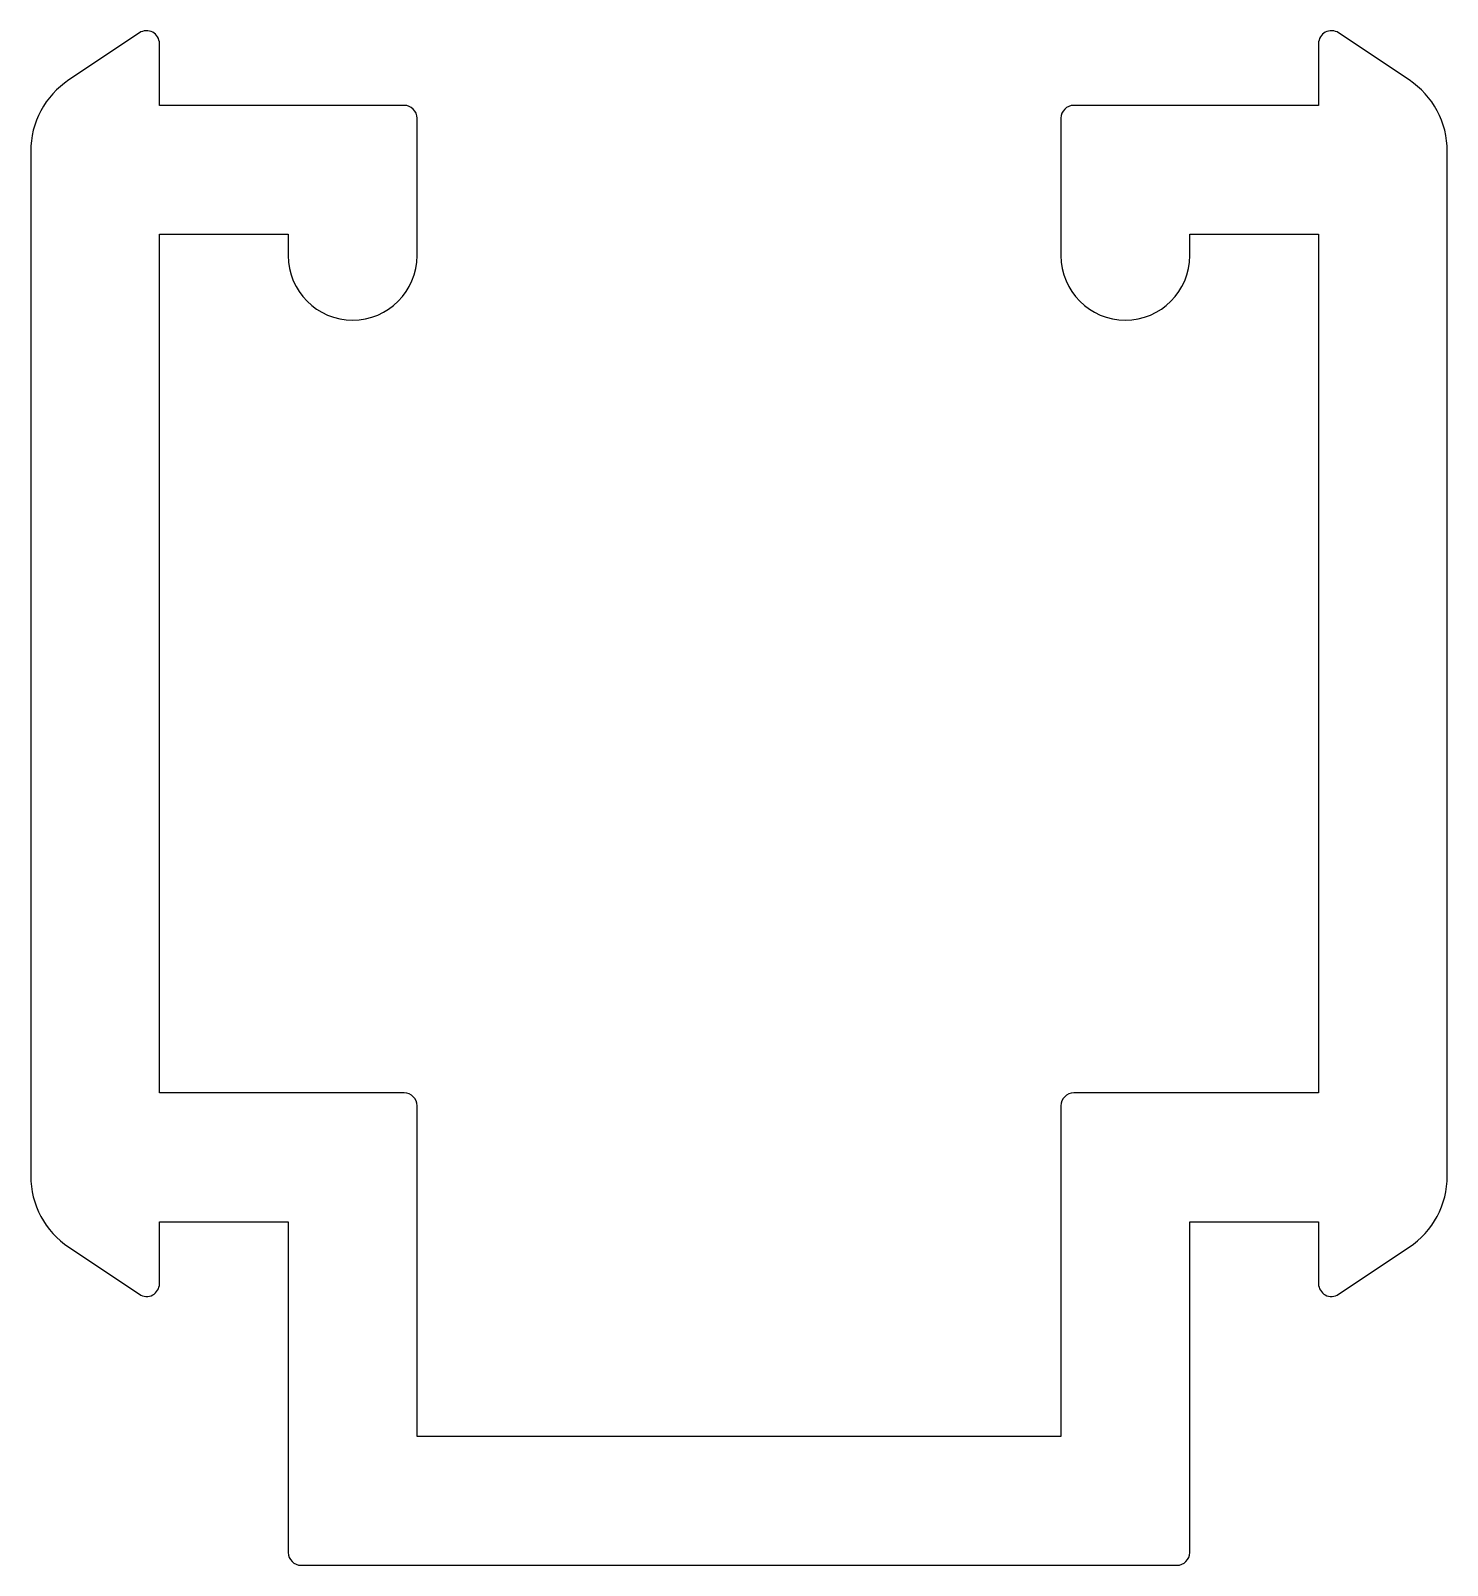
# Model space of a CAD drawing. Extents: x 917.3 to 950.3, y 329.3 to 365.1.
import ezdxf

# ---------------------------------------------------------------- set-up
doc = ezdxf.new("R2010")
doc.units = 0
doc.layers.add('TFR-TRI', color=7, linetype='CONTINUOUS')

msp = doc.modelspace()

# ---------------------------------------------------------------- linework, layer by layer
at = {"layer": 'TFR-TRI', "color": 0, "linetype": 'CONTINUOUS'}
for p, q in [((919.865, 365.013), (918.222, 363.917)), ((949.44, 363.917), (947.797, 365.013)), ((920.331, 363.324), (920.331, 364.763)), ((947.331, 364.763), (947.331, 363.324)), ((926.031, 363.324), (920.331, 363.324)), ((947.331, 363.324), (941.631, 363.324)), ((926.331, 359.824), (926.331, 363.024)), ((941.331, 363.024), (941.331, 359.824)), ((917.331, 362.253), (917.331, 338.394)), ((950.331, 338.394), (950.331, 362.253)), ((920.331, 340.324), (920.331, 360.324)), ((920.331, 360.324), (923.331, 360.324)), ((923.331, 360.324), (923.331, 359.824)), ((944.331, 359.824), (944.331, 360.324)), ((944.331, 360.324), (947.331, 360.324)), ((947.331, 360.324), (947.331, 340.324)), ((926.031, 340.324), (920.331, 340.324)), ((947.331, 340.324), (941.631, 340.324)), ((926.331, 332.324), (926.331, 340.024)), ((941.331, 340.024), (941.331, 332.324)), ((920.331, 335.884), (920.331, 337.324)), ((920.331, 337.324), (923.331, 337.324)), ((923.331, 337.324), (923.331, 329.624)), ((944.331, 329.624), (944.331, 337.324)), ((944.331, 337.324), (947.331, 337.324)), ((947.331, 337.324), (947.331, 335.884)), ((918.222, 336.73), (919.865, 335.635)), ((947.797, 335.635), (949.44, 336.73)), ((941.331, 332.324), (926.331, 332.324)), ((923.631, 329.324), (944.031, 329.324))]:
    msp.add_line(p, q, dxfattribs=at)
for centre, radius, start, end in [((920.031, 364.763), 0.3, 0, 123.6899), ((947.631, 364.763), 0.3, 56.3101, 180), ((919.331, 362.253), 2, 123.6901, 180), ((948.331, 362.253), 2, 0, 56.3099), ((926.031, 363.024), 0.3, 359.9999, 90), ((941.631, 363.024), 0.3, 90, 179.9998), ((924.831, 359.824), 1.5, 180, 0), ((942.831, 359.824), 1.5, 180, 0), ((926.031, 340.024), 0.3, 0, 90), ((941.631, 340.024), 0.3, 90, 180), ((919.331, 338.394), 2, 180, 236.3099), ((948.331, 338.394), 2, 303.6901, 0), ((920.031, 335.884), 0.3, 236.31, 360), ((947.631, 335.884), 0.3, 180, 303.69), ((923.631, 329.624), 0.3, 180, 270), ((944.031, 329.624), 0.3, 270, 360)]:
    msp.add_arc(centre, radius, start, end, dxfattribs=at)

doc.saveas('drawing.dxf')
